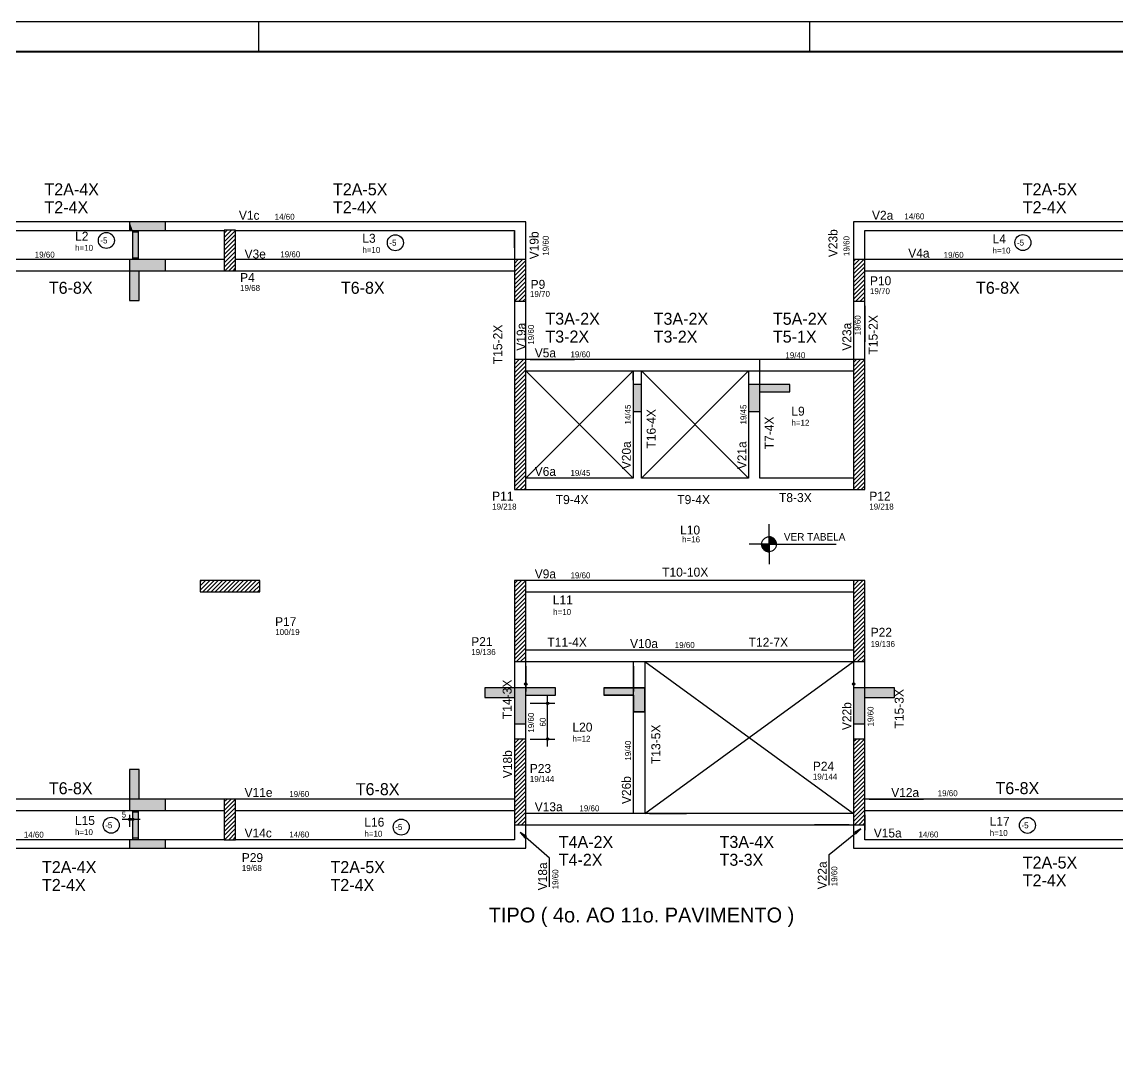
# Model space of a CAD drawing. Extents: x 15230 to 29563, y 3128 to 7338.
# Drawn here: x 17077 to 18916, y 5606 to 7338 of the extents above; entities that cross this region are included whole.
import ezdxf

# ---------------------------------------------------------------- set-up
doc = ezdxf.new("R2010")
doc.units = 0
for name, color, linetype in [('1', 1, 'Continuous'), ('10', 10, 'Continuous'), ('2', 2, 'Continuous'), ('3', 3, 'Continuous'), ('4', 4, 'Continuous'), ('6', 6, 'Continuous'), ('7', 7, 'Continuous')]:
    doc.layers.add(name, color=color, linetype=linetype)
doc.layers.add('NOME DA VIGA', color=6, linetype='Continuous', lineweight=25)

# ---------------------------------------------------------------- blocks, each defined once
blk = doc.blocks.new('*U6')
at = {"color": 7}
for p, q in [((-7300, 8310), (-7300, 8210)), ((-5450, 8310), (-5450, 8210))]:
    blk.add_line(p, q, dxfattribs=at)
blk.add_lwpolyline([(-11790, 8310), (-11790, -100), (100, -100), (100, 8310)], close=True, dxfattribs=at)
at = {"color": 7, "const_width": 6}
blk.add_lwpolyline([(-11540, 8210), (-11540, 0), (0, 0), (0, 8210)], close=True, dxfattribs=at)

msp = doc.modelspace()

# ---------------------------------------------------------------- linework, layer by layer
at = {"layer": '1', "linetype": 'Continuous'}
for p, q in [((17417.16, 6976.48), (17429.24, 6988.56)), ((17417.16, 6983.55), (17422.17, 6988.56)), ((17417.16, 6988.56), (17417.16, 6988.56)), ((17417.16, 6988.56), (17417.16, 6988.56)), ((17417.16, 6969.4), (17436.16, 6988.4)), ((17436.16, 6988.56), (17436.16, 6988.56)), ((17436.16, 6988.56), (17436.16, 6988.56)), ((17904.15, 6988.55), (17904.15, 6988.55)), ((17904.15, 6988.55), (17904.15, 6988.55)), ((17904.15, 6959.06), (17904.15, 6985.79)), ((17923.15, 7002.55), (17923.15, 7002.55)), ((17923.15, 7002.55), (17923.15, 7002.55)), ((17923.15, 7002.55), (17923.15, 7002.55)), ((17923.15, 7002.55), (17923.15, 7002.55)), ((18473.16, 7002.55), (18473.16, 7002.55)), ((18473.16, 7002.55), (18473.16, 7002.55)), ((18473.16, 7002.55), (18473.16, 7002.55)), ((18473.16, 7002.55), (18473.16, 7002.55)), ((18492.16, 6988.55), (18492.16, 6988.55)), ((18492.16, 6988.55), (18492.16, 6988.55)), ((17417.16, 6962.33), (17436.16, 6981.33)), ((17417.16, 6955.26), (17436.16, 6974.26)), ((17417.16, 6948.19), (17436.16, 6967.19)), ((17417.16, 6941.12), (17436.16, 6960.12)), ((17417.16, 6934.05), (17436.16, 6953.05)), ((17426.66, 6954.56), (17426.66, 6954.56)), ((17258.29, 6939.56), (17258.29, 6939.56)), ((17263.29, 6939.56), (17263.29, 6939.56)), ((17417.16, 6926.98), (17436.16, 6945.98)), ((17417.81, 6920.56), (17436.16, 6938.91)), ((17424.88, 6920.56), (17436.16, 6931.84)), ((17904.15, 6926.07), (17917.64, 6939.56)), ((17904.15, 6933.14), (17910.57, 6939.56)), ((17904.15, 6919), (17923.15, 6938)), ((17904.15, 6911.93), (17923.15, 6930.93)), ((17923.15, 6939.56), (17923.15, 6939.56)), ((17923.15, 6939.56), (17923.15, 6939.56)), ((18473.16, 6922.32), (18490.4, 6939.56)), ((18473.16, 6929.39), (18483.33, 6939.56)), ((18473.16, 6936.46), (18476.25, 6939.56)), ((18473.16, 6939.56), (18473.16, 6939.56)), ((18473.16, 6939.56), (18473.16, 6939.56)), ((18473.16, 6915.25), (18492.16, 6934.25)), ((18492.16, 6939.56), (18492.16, 6939.56)), ((17431.95, 6920.56), (17436.16, 6924.77)), ((17534.85, 6920.56), (17534.85, 6920.56)), ((17904.15, 6904.86), (17923.15, 6923.86)), ((17904.15, 6920.56), (17904.15, 6920.56)), ((17904.15, 6920.56), (17904.15, 6920.56)), ((17904.15, 6897.79), (17923.15, 6916.79)), ((18473.16, 6908.17), (18492.16, 6927.17)), ((18473.16, 6901.1), (18492.16, 6920.1)), ((18473.16, 6894.03), (18492.16, 6913.03)), ((18492.16, 6920.56), (18492.16, 6920.56)), ((18499.66, 6920.56), (18590.34, 6920.56)), ((18870.37, 6920.56), (18870.37, 6920.56)), ((17904.15, 6890.72), (17923.15, 6909.72)), ((17904.15, 6883.65), (17923.15, 6902.65)), ((17904.15, 6876.58), (17923.15, 6895.58)), ((17913.65, 6904.56), (17913.65, 6904.56)), ((18473.16, 6886.96), (18492.16, 6905.96)), ((18473.16, 6879.89), (18492.16, 6898.89)), ((18482.66, 6904.56), (18482.66, 6904.56)), ((17904.21, 6869.56), (17923.15, 6888.5)), ((17911.28, 6869.56), (17923.15, 6881.43)), ((17918.35, 6869.56), (17923.15, 6874.36)), ((18473.16, 6872.82), (18492.16, 6891.82)), ((18476.96, 6869.56), (18492.16, 6884.75)), ((18484.04, 6869.56), (18492.16, 6877.68)), ((17904.15, 6869.56), (17904.15, 6869.56)), ((17904.15, 6869.56), (17904.15, 6869.56)), ((17904.15, 6869.56), (17904.15, 6869.56)), ((17923.15, 6869.56), (17923.15, 6869.56)), ((17923.15, 6869.56), (17923.15, 6869.56)), ((18473.16, 6869.56), (18473.16, 6869.56)), ((18473.16, 6869.56), (18473.16, 6869.56)), ((18491.11, 6869.56), (18492.16, 6870.61)), ((18492.16, 6869.56), (18492.16, 6869.56)), ((18492.16, 6869.56), (18492.16, 6869.56)), ((18492.16, 6869.56), (18492.16, 6869.56)), ((18492.16, 6862.06), (18492.16, 6801.41)), ((17904.15, 6756.37), (17919.35, 6771.56)), ((17904.15, 6763.44), (17912.27, 6771.56)), ((17904.15, 6770.51), (17905.2, 6771.56)), ((17904.15, 6771.56), (17904.15, 6771.56)), ((17904.15, 6771.56), (17904.15, 6771.56)), ((17904.15, 6771.56), (17904.15, 6771.56)), ((17904.15, 6749.3), (17923.15, 6768.3)), ((17923.15, 6771.56), (17923.15, 6771.56)), ((17930.65, 6771.56), (18004.93, 6771.56)), ((18473.15, 6752.61), (18492.1, 6771.56)), ((18473.15, 6759.68), (18485.03, 6771.56)), ((18473.15, 6766.75), (18477.96, 6771.56)), ((18473.15, 6771.56), (18473.15, 6771.56)), ((18473.15, 6745.54), (18492.15, 6764.54)), ((18492.16, 6771.56), (18492.16, 6771.56)), ((18492.16, 6771.56), (18492.16, 6771.56)), ((17904.15, 6742.22), (17923.15, 6761.22)), ((17904.15, 6735.15), (17923.15, 6754.15)), ((17904.15, 6728.08), (17923.15, 6747.08)), ((17923.15, 6752.56), (17923.15, 6752.56)), ((18103.16, 6752.56), (18103.16, 6752.56)), ((18103.16, 6737), (18103.16, 6749.47)), ((18117.16, 6752.56), (18117.16, 6752.56)), ((18117.16, 6737), (18117.16, 6749.47)), ((18117.16, 6737), (18117.16, 6749.47)), ((18124.66, 6752.56), (18161.73, 6752.56)), ((18473.15, 6738.47), (18492.15, 6757.47)), ((18473.15, 6731.4), (18492.15, 6750.4)), ((17904.15, 6721.01), (17923.15, 6740.01)), ((17904.15, 6713.94), (17923.15, 6732.94)), ((18103.16, 6745.06), (18103.16, 6724.47)), ((18473.15, 6724.33), (18492.15, 6743.33)), ((18473.15, 6717.26), (18492.15, 6736.26)), ((18473.15, 6710.18), (18492.15, 6729.18)), ((17904.15, 6706.87), (17923.15, 6725.87)), ((17904.15, 6699.8), (17923.15, 6718.8)), ((17904.15, 6692.73), (17923.15, 6711.73)), ((18473.15, 6703.11), (18492.15, 6722.11)), ((18473.15, 6696.04), (18492.15, 6715.04)), ((17904.15, 6685.66), (17923.15, 6704.66)), ((17904.15, 6678.59), (17923.15, 6697.59)), ((17904.15, 6671.51), (17923.15, 6690.51)), ((18473.15, 6688.97), (18492.15, 6707.97)), ((18473.15, 6681.9), (18492.15, 6700.9)), ((18473.15, 6674.83), (18492.15, 6693.83)), ((17904.15, 6664.44), (17923.15, 6683.44)), ((17904.15, 6657.37), (17923.15, 6676.37)), ((18473.15, 6667.76), (18492.15, 6686.76)), ((18473.15, 6660.69), (18492.15, 6679.69)), ((18473.15, 6653.62), (18492.15, 6672.62)), ((17904.15, 6650.3), (17923.15, 6669.3)), ((17904.15, 6643.23), (17923.15, 6662.23)), ((17904.15, 6636.16), (17923.15, 6655.16)), ((17913.65, 6662.56), (17913.65, 6662.56)), ((18473.15, 6646.54), (18492.15, 6665.54)), ((18473.15, 6639.47), (18492.15, 6658.47)), ((18482.65, 6662.56), (18482.65, 6662.56)), ((17904.15, 6629.09), (17923.15, 6648.09)), ((17904.15, 6622.02), (17923.15, 6641.02)), ((18473.15, 6632.4), (18492.15, 6651.4)), ((18473.15, 6625.33), (18492.15, 6644.33)), ((18473.15, 6618.26), (18492.15, 6637.26)), ((17904.15, 6614.95), (17923.15, 6633.95)), ((17904.15, 6607.87), (17923.15, 6626.87)), ((17904.15, 6600.8), (17923.15, 6619.8)), ((18473.15, 6611.19), (18492.15, 6630.19)), ((18473.15, 6604.12), (18492.15, 6623.12)), ((17904.15, 6593.73), (17923.15, 6612.73)), ((17904.15, 6586.66), (17923.15, 6605.66)), ((18473.15, 6597.05), (18492.15, 6616.05)), ((18473.15, 6589.98), (18492.15, 6608.98)), ((18473.15, 6582.9), (18492.15, 6601.9)), ((17904.15, 6579.59), (17923.15, 6598.59)), ((17904.15, 6572.52), (17923.15, 6591.52)), ((17904.15, 6565.45), (17923.15, 6584.45)), ((18473.15, 6575.83), (18492.15, 6594.83)), ((18473.15, 6568.76), (18492.15, 6587.76)), ((18473.15, 6561.69), (18492.15, 6580.69)), ((17904.15, 6558.38), (17923.15, 6577.38)), ((17906.41, 6553.56), (17923.15, 6570.31)), ((17913.48, 6553.56), (17923.15, 6563.23)), ((18117.16, 6572.56), (18117.16, 6572.56)), ((18473.15, 6554.62), (18492.15, 6573.62)), ((18479.16, 6553.56), (18492.15, 6566.55)), ((17904.15, 6553.56), (17904.15, 6553.56)), ((17904.15, 6553.56), (17904.15, 6553.56)), ((17904.15, 6553.56), (17904.15, 6553.56)), ((17920.55, 6553.56), (17923.15, 6556.16)), ((18486.23, 6553.56), (18492.15, 6559.48)), ((18492.15, 6553.56), (18492.15, 6553.56)), ((18492.15, 6553.56), (18492.15, 6553.56)), ((18492.15, 6553.56), (18492.15, 6553.56)), ((18492.15, 6553.56), (18492.15, 6553.56)), ((18331.35, 6461.48), (18331.35, 6495.04)), ((18331.35, 6473.98), (18331.35, 6448.98)), ((18331.35, 6473.37), (18335.19, 6473.37)), ((18331.35, 6472.58), (18337.09, 6472.58)), ((18331.35, 6471.79), (18338.42, 6471.79)), ((18331.35, 6470.99), (18339.46, 6470.99)), ((18331.35, 6470.2), (18340.3, 6470.2)), ((18331.35, 6461.48), (18297.8, 6461.48)), ((18318.85, 6461.48), (18343.85, 6461.48)), ((18331.35, 6460.69), (18318.85, 6460.69)), ((18331.35, 6459.9), (18318.95, 6459.9)), ((18331.35, 6459.1), (18319.08, 6459.1)), ((18331.35, 6458.31), (18319.26, 6458.31)), ((18331.35, 6457.52), (18319.5, 6457.52)), ((18331.35, 6456.72), (18319.79, 6456.72)), ((18331.35, 6455.93), (18320.15, 6455.93)), ((18331.35, 6455.14), (18320.58, 6455.14)), ((18331.35, 6454.35), (18321.09, 6454.35)), ((18331.35, 6453.55), (18321.69, 6453.55)), ((18331.35, 6452.76), (18322.4, 6452.76)), ((18331.35, 6451.97), (18323.25, 6451.97)), ((18331.35, 6469.41), (18341.01, 6469.41)), ((18331.35, 6468.62), (18341.62, 6468.62)), ((18331.35, 6467.82), (18342.13, 6467.82)), ((18331.35, 6467.03), (18342.55, 6467.03)), ((18331.35, 6466.24), (18342.91, 6466.24)), ((18331.35, 6465.44), (18343.21, 6465.44)), ((18331.35, 6464.65), (18343.45, 6464.65)), ((18331.35, 6463.86), (18343.63, 6463.86)), ((18331.35, 6463.07), (18343.75, 6463.07)), ((18331.35, 6462.27), (18343.83, 6462.27)), ((18331.35, 6461.48), (18443.85, 6461.48)), ((18331.35, 6461.48), (18331.35, 6427.92)), ((18331.35, 6451.17), (18324.28, 6451.17)), ((18331.35, 6450.38), (18325.61, 6450.38)), ((18331.35, 6449.59), (18327.5, 6449.59)), ((17376.66, 6384.43), (17392.78, 6400.56)), ((17376.66, 6391.51), (17385.71, 6400.56)), ((17376.66, 6398.58), (17378.64, 6400.56)), ((17376.66, 6400.56), (17376.66, 6400.56)), ((17376.66, 6400.56), (17376.66, 6400.56)), ((17380.85, 6381.56), (17399.85, 6400.56)), ((17387.92, 6381.56), (17406.92, 6400.56)), ((17395, 6381.56), (17414, 6400.56)), ((17402.07, 6381.56), (17421.07, 6400.56)), ((17409.14, 6381.56), (17428.14, 6400.56)), ((17416.21, 6381.56), (17435.21, 6400.56)), ((17423.28, 6381.56), (17442.28, 6400.56)), ((17430.35, 6381.56), (17449.35, 6400.56)), ((17437.42, 6381.56), (17456.42, 6400.56)), ((17444.49, 6381.56), (17463.49, 6400.56)), ((17451.56, 6381.56), (17470.56, 6400.56)), ((17458.63, 6381.56), (17476.66, 6399.58)), ((17904.16, 6381.6), (17923.16, 6400.56)), ((17904.16, 6388.67), (17916.04, 6400.56)), ((17904.16, 6395.74), (17908.97, 6400.56)), ((17904.16, 6400.56), (17904.16, 6400.56)), ((17904.16, 6400.56), (17904.16, 6400.56)), ((17904.16, 6400.56), (17904.16, 6400.56)), ((17904.16, 6400.56), (17904.16, 6400.56)), ((17923.16, 6400.56), (17923.16, 6400.56)), ((17923.16, 6400.56), (17923.16, 6400.56)), ((17923.16, 6400.56), (17923.16, 6400.56)), ((18473.15, 6384.91), (18488.8, 6400.56)), ((18473.15, 6391.98), (18481.73, 6400.56)), ((18473.15, 6399.06), (18474.66, 6400.56)), ((18473.15, 6400.56), (18473.15, 6400.56)), ((18473.15, 6400.56), (18473.15, 6400.56)), ((18473.15, 6377.84), (18492.15, 6396.84)), ((17426.66, 6391.06), (17426.66, 6391.06)), ((17465.71, 6381.56), (17476.66, 6392.51)), ((17472.78, 6381.56), (17476.66, 6385.44)), ((17904.16, 6374.53), (17923.16, 6393.53)), ((17904.16, 6367.46), (17923.16, 6386.46)), ((17904.16, 6360.39), (17923.16, 6379.39)), ((18473.15, 6370.77), (18492.15, 6389.77)), ((18473.15, 6363.7), (18492.15, 6382.7)), ((17904.16, 6353.32), (17923.16, 6372.32)), ((17904.16, 6346.25), (17923.16, 6365.25)), ((17904.16, 6363.9), (17904.16, 6363.9)), ((18473.15, 6356.63), (18492.15, 6375.63)), ((18473.15, 6349.56), (18492.15, 6368.56)), ((18473.15, 6342.49), (18492.15, 6361.49)), ((17904.16, 6339.18), (17923.16, 6358.18)), ((17904.16, 6332.1), (17923.16, 6351.1)), ((17904.16, 6325.03), (17923.16, 6344.03)), ((18473.15, 6335.42), (18492.15, 6354.42)), ((18473.15, 6328.35), (18492.15, 6347.35)), ((17904.16, 6317.96), (17923.16, 6336.96)), ((17904.16, 6310.89), (17923.16, 6329.89)), ((18473.15, 6321.27), (18492.15, 6340.27)), ((18473.15, 6314.2), (18492.15, 6333.2)), ((18473.15, 6307.13), (18492.15, 6326.13)), ((18482.65, 6332.56), (18482.65, 6332.56)), ((17904.16, 6303.82), (17923.16, 6322.82)), ((17904.16, 6296.75), (17923.16, 6315.75)), ((17904.16, 6289.68), (17923.16, 6308.68)), ((18473.15, 6300.06), (18492.15, 6319.06)), ((18473.15, 6292.99), (18492.15, 6311.99)), ((18473.15, 6285.92), (18492.15, 6304.92)), ((17904.16, 6282.61), (17923.16, 6301.61)), ((17904.16, 6275.54), (17923.16, 6294.54)), ((17904.16, 6268.46), (17923.16, 6287.46)), ((18473.15, 6278.85), (18492.15, 6297.85)), ((18473.15, 6271.78), (18492.15, 6290.78)), ((17907.32, 6264.56), (17923.16, 6280.39)), ((17914.39, 6264.56), (17923.16, 6273.32)), ((18473.15, 6264.71), (18492.15, 6283.71)), ((18480.08, 6264.56), (18492.15, 6276.63)), ((18487.15, 6264.56), (18492.15, 6269.56)), ((17904.16, 6264.56), (17904.16, 6264.56)), ((17904.16, 6264.56), (17904.16, 6264.56)), ((17921.46, 6264.56), (17923.16, 6266.25)), ((17923.16, 6264.56), (17923.16, 6264.56)), ((17923.16, 6257.06), (17923.16, 6214.46)), ((18104.16, 6009.56), (18104.16, 6264.56)), ((18104.16, 6264.56), (18104.16, 6264.56)), ((18104.16, 6264.56), (18104.16, 6264.56)), ((18104.16, 6257.06), (18104.16, 6214.46)), ((18104.16, 6257.06), (18104.16, 6214.46)), ((18123.16, 6264.56), (18123.16, 6009.56)), ((18123.16, 6264.56), (18123.16, 6264.56)), ((18130.66, 6264.56), (18192.73, 6264.56)), ((18492.16, 6264.56), (18492.16, 6264.56)), ((18492.16, 6264.56), (18492.16, 6264.56)), ((18473.16, 6248.88), (18473.16, 6248.88)), ((18473.16, 6241.38), (18473.16, 6214.46)), ((17923.16, 6194.56), (17923.16, 6194.56)), ((17930.66, 6194.56), (17972.13, 6194.56)), ((17959.63, 6122.06), (17959.63, 6207.06)), ((18473.16, 6194.56), (18473.16, 6194.56)), ((17904.16, 6119.98), (17918.74, 6134.56)), ((17904.16, 6127.05), (17911.67, 6134.56)), ((17904.16, 6134.12), (17904.6, 6134.56)), ((17904.16, 6134.56), (17904.16, 6134.56)), ((17904.16, 6134.56), (17904.16, 6134.56)), ((17904.16, 6112.91), (17923.16, 6131.91)), ((17904.16, 6105.83), (17923.16, 6124.83)), ((17923.16, 6134.56), (17923.16, 6134.56)), ((17930.66, 6134.56), (17972.13, 6134.56)), ((18473.16, 6116.22), (18491.5, 6134.56)), ((18473.16, 6123.29), (18484.43, 6134.56)), ((18473.16, 6130.36), (18477.36, 6134.56)), ((18473.16, 6134.56), (18473.16, 6134.56)), ((18473.16, 6109.14), (18492.16, 6128.14)), ((18473.16, 6102.07), (18492.16, 6121.07)), ((18492.16, 6134.56), (18492.16, 6134.56)), ((18492.16, 6134.56), (18492.16, 6134.56)), ((17904.16, 6098.76), (17923.16, 6117.76)), ((17904.16, 6091.69), (17923.16, 6110.69)), ((17904.16, 6084.62), (17923.16, 6103.62)), ((18473.16, 6095), (18492.16, 6114)), ((18473.16, 6087.93), (18492.16, 6106.93)), ((17904.16, 6077.55), (17923.16, 6096.55)), ((17904.16, 6070.48), (17923.16, 6089.48)), ((18473.16, 6080.86), (18492.16, 6099.86)), ((18473.16, 6073.79), (18492.16, 6092.79)), ((18473.16, 6066.72), (18492.16, 6085.72)), ((17904.16, 6063.41), (17923.16, 6082.41)), ((17904.16, 6056.34), (17923.16, 6075.34)), ((17904.16, 6049.27), (17923.16, 6068.27)), ((18473.16, 6059.65), (18492.16, 6078.65)), ((18473.16, 6052.58), (18492.16, 6071.58)), ((17904.16, 6042.19), (17923.16, 6061.19)), ((17904.16, 6035.12), (17923.16, 6054.12)), ((17913.66, 6062.56), (17913.66, 6062.56)), ((18473.16, 6045.5), (18492.16, 6064.5)), ((18473.16, 6038.43), (18492.16, 6057.43)), ((18473.16, 6031.36), (18492.16, 6050.36)), ((18482.66, 6062.56), (18482.66, 6062.56)), ((17417.16, 6014.81), (17435.91, 6033.56)), ((17417.16, 6021.88), (17428.84, 6033.56)), ((17417.16, 6028.95), (17421.76, 6033.56)), ((17417.16, 6033.56), (17417.16, 6033.56)), ((17417.16, 6033.56), (17417.16, 6033.56)), ((17436.16, 6033.56), (17436.16, 6033.56)), ((17436.16, 6033.56), (17436.16, 6033.56)), ((17436.16, 6033.56), (17436.16, 6033.56)), ((17896.66, 6033.56), (17804.26, 6033.56)), ((17904.16, 6028.05), (17923.16, 6047.05)), ((17904.16, 6020.98), (17923.16, 6039.98)), ((17904.16, 6033.56), (17904.16, 6033.56)), ((17904.16, 6033.56), (17904.16, 6033.56)), ((17904.16, 6033.56), (17904.16, 6033.56)), ((17904.16, 6013.91), (17923.16, 6032.91)), ((18473.16, 6024.29), (18492.16, 6043.29)), ((18473.16, 6017.22), (18492.16, 6036.22)), ((18473.16, 6010.15), (18492.16, 6029.15)), ((18492.16, 6033.56), (18492.16, 6033.56)), ((18492.16, 6033.56), (18492.16, 6033.56)), ((18499.66, 6033.56), (18590.34, 6033.56)), ((18911.75, 6033.56), (18836.97, 6033.56)), ((17258.29, 6014.56), (17258.29, 6014.56)), ((17263.29, 6014.56), (17263.29, 6014.56)), ((17417.16, 6007.74), (17436.16, 6026.74)), ((17417.16, 6000.67), (17436.16, 6019.67)), ((17417.16, 5993.6), (17436.16, 6012.6)), ((17793.5, 6014.56), (17793.5, 6014.56)), ((17904.16, 6006.84), (17923.16, 6025.84)), ((17904.16, 5999.77), (17923.16, 6018.77)), ((17904.16, 5992.7), (17923.16, 6011.7)), ((18473.16, 6003.08), (18492.16, 6022.08)), ((18473.16, 5996.01), (18492.16, 6015.01)), ((18492.16, 6014.56), (18492.16, 6014.56)), ((17245.79, 5999.77), (17275.79, 5999.77)), ((17258.29, 6007.06), (17258.29, 5987.27)), ((17263.29, 6007.06), (17263.29, 5987.27)), ((17417.16, 5986.53), (17436.16, 6005.53)), ((17417.16, 5979.46), (17436.16, 5998.46)), ((17426.66, 5999.56), (17426.66, 5999.56)), ((17904.15, 5995.17), (17904.15, 5965.56)), ((17909.09, 5990.56), (17923.16, 6004.63)), ((17916.16, 5990.56), (17923.16, 5997.56)), ((18123.16, 6009.56), (18123.16, 6009.56)), ((18130.66, 6009.56), (18192.73, 6009.56)), ((18474.78, 5990.56), (18492.16, 6007.94)), ((18481.85, 5990.56), (18492.16, 6000.87)), ((18488.92, 5990.56), (18492.16, 5993.79)), ((18492.16, 6007.06), (18492.16, 5981.81)), ((17417.16, 5972.38), (17436.16, 5991.38)), ((17417.4, 5965.56), (17436.16, 5984.31)), ((17424.47, 5965.56), (17436.16, 5977.24)), ((17923.16, 5990.56), (17923.16, 5990.56)), ((17930.66, 5990.56), (17981.32, 5990.56)), ((18465.66, 5990.56), (18407.46, 5990.56)), ((18473.16, 5990.56), (18473.16, 5990.56)), ((17417.16, 5965.56), (17417.16, 5965.56)), ((17417.16, 5965.56), (17417.16, 5965.56)), ((17431.55, 5965.56), (17436.16, 5970.17)), ((17436.16, 5965.56), (17436.16, 5965.56)), ((17436.16, 5965.56), (17436.16, 5965.56)), ((17788.99, 5965.56), (17788.99, 5965.56)), ((17904.16, 5965.56), (17904.16, 5965.56)), ((17904.16, 5965.56), (17904.16, 5965.56)), ((18492.16, 5965.56), (18492.16, 5965.56)), ((18492.16, 5965.56), (18492.16, 5965.56)), ((17923.16, 5951.56), (17923.16, 5951.56)), ((17923.16, 5951.56), (17923.16, 5951.56)), ((17923.16, 5951.56), (17923.16, 5951.56)), ((17923.16, 5951.56), (17923.16, 5951.56)), ((18473.16, 5951.56), (18473.16, 5951.56)), ((18473.16, 5951.56), (18473.16, 5951.56)), ((18473.16, 5951.56), (18473.16, 5951.56)), ((18473.16, 5951.56), (18473.16, 5951.56))]:
    msp.add_line(p, q, dxfattribs=at)
for points in [[(17426.66, 7002.55), (16939.65, 7002.55)], [(16949.15, 6988.55), (17417.16, 6988.55)], [(17923.15, 7002.55), (17426.66, 7002.55)], [(17436.16, 6988.55), (17904.15, 6988.55)], [(17904.15, 6988.55), (17904.15, 6939.56)], [(17923.15, 6939.56), (17923.15, 7002.55)], [(18473.16, 7002.55), (18473.16, 6939.56)], [(18969.65, 7002.55), (18473.16, 7002.55)], [(18492.16, 6939.56), (18492.16, 6988.55)], [(18492.16, 6988.55), (18960.15, 6988.55)], [(17417.16, 6939.56), (16949.15, 6939.56)], [(17904.15, 6939.56), (17436.16, 6939.56)], [(18960.15, 6939.56), (18492.16, 6939.56)], [(16949.15, 6920.56), (17417.16, 6920.56)], [(17436.16, 6920.56), (17904.15, 6920.56)], [(18492.16, 6920.56), (18960.15, 6920.56)], [(17904.15, 6869.56), (17904.15, 6771.56)], [(17923.15, 6771.56), (17923.15, 6869.56)], [(18473.16, 6869.56), (18473.16, 6771.56)], [(18492.16, 6771.56), (18492.16, 6869.56)], [(18110.16, 6771.56), (17923.15, 6771.56)], [(18309.16, 6771.56), (18110.16, 6771.56)], [(18473.16, 6771.56), (18309.16, 6771.56)], [(18316.16, 6572.56), (18316.16, 6771.56)], [(17923.15, 6752.56), (18117.16, 6752.56)], [(18103.16, 6752.56), (18103.16, 6572.56)], [(18117.16, 6752.56), (18316.16, 6752.56)], [(18117.16, 6572.56), (18117.16, 6752.56)], [(18297.16, 6752.56), (18297.16, 6572.56)], [(18316.16, 6752.56), (18473.15, 6752.56)], [(18103.16, 6572.56), (17923.15, 6572.56)], [(18297.16, 6572.56), (18117.16, 6572.56)], [(18473.15, 6572.56), (18316.16, 6572.56)], [(17923.15, 6553.56), (18110.16, 6553.56)], [(18110.16, 6553.56), (18306.66, 6553.56)], [(18306.66, 6553.56), (18473.15, 6553.56)], [(18331.35, 6473.98), (18331.35, 6461.48), (18343.85, 6461.48), (18343.85, 6461.94), (18343.79, 6462.72), (18343.69, 6463.51), (18343.52, 6464.34), (18343.33, 6465.07), (18343.05, 6465.89), (18342.71, 6466.7), (18342.33, 6467.45), (18341.86, 6468.25), (18341.28, 6469.07), (18340.58, 6469.91), (18339.99, 6470.52), (18339.2, 6471.21), (18338.66, 6471.62), (18338.07, 6472.02), (18337.37, 6472.44), (18336.66, 6472.8), (18335.58, 6473.24), (18334.59, 6473.55), (18333.8, 6473.74), (18332.83, 6473.89), (18332.05, 6473.96), (18331.35, 6473.98)], [(18331.35, 6448.98), (18331.35, 6461.48), (18318.85, 6461.48), (18318.86, 6461.03), (18318.92, 6460.24), (18319.02, 6459.45), (18319.18, 6458.63), (18319.38, 6457.89), (18319.66, 6457.07), (18319.99, 6456.26), (18320.37, 6455.51), (18320.85, 6454.71), (18321.43, 6453.89), (18322.13, 6453.05), (18322.72, 6452.44), (18323.51, 6451.75), (18324.05, 6451.34), (18324.64, 6450.94), (18325.34, 6450.52), (18326.05, 6450.16), (18327.13, 6449.72), (18328.12, 6449.41), (18328.91, 6449.22), (18329.87, 6449.07), (18330.65, 6449), (18331.35, 6448.98)], [(18473.15, 6400.56), (17923.16, 6400.56)], [(17923.16, 6381.56), (18473.15, 6381.56)], [(18473.15, 6283.56), (17923.16, 6283.56)], [(17904.16, 6264.56), (17904.16, 6134.56)], [(17923.15, 6264.56), (18473.16, 6264.56)], [(17923.16, 6134.56), (17923.16, 6264.56)], [(18473.16, 6264.56), (18473.16, 6134.56)], [(18492.16, 6134.56), (18492.16, 6264.56)], [(17417.16, 6033.56), (16949.16, 6033.56)], [(17904.16, 6033.56), (17436.16, 6033.56)], [(18960.15, 6033.56), (18492.16, 6033.56)], [(16949.16, 6014.56), (17417.16, 6014.56)], [(17436.16, 6014.56), (17904.16, 6014.56)], [(18492.16, 6014.56), (18960.15, 6014.56)], [(18473.16, 6009.56), (17923.16, 6009.56)], [(17904.16, 5990.56), (17904.16, 5965.56)], [(17963.18, 5886.31), (17963.18, 5934.72), (17913.87, 5977.75), (17924.28, 5970.83), (17913.87, 5977.75), (17922.14, 5968.38)], [(17923.16, 5990.56), (18473.16, 5990.56)], [(17923.16, 5951.56), (17923.16, 5990.56)], [(18432.24, 5889.13), (18432.24, 5940.63), (18485.22, 5983.97), (18476.66, 5974.86), (18485.22, 5983.97), (18474.6, 5977.39)], [(18473.16, 5990.56), (18473.16, 5951.56)], [(18492.16, 5965.56), (18492.16, 5990.56)], [(17417.16, 5965.56), (16949.16, 5965.56)], [(17904.16, 5965.56), (17436.16, 5965.56)], [(18960.15, 5965.56), (18492.16, 5965.56)], [(16939.66, 5951.56), (17426.66, 5951.56)], [(17426.66, 5951.56), (17923.16, 5951.56)], [(18473.16, 5951.56), (18969.65, 5951.56)]]:
    msp.add_lwpolyline(points, dxfattribs=at)
for centre, radius in [((18331.35, 6461.48), 12.5), ((17923.16, 6226.96), 2), ((17923.16, 6226.96), 1), ((18473.16, 6226.96), 2), ((18473.16, 6226.96), 1), ((17959.63, 6194.56), 2), ((17959.63, 6194.56), 1), ((17959.63, 6134.56), 2), ((17959.63, 6134.56), 1), ((17258.29, 5999.77), 2), ((17258.29, 5999.77), 1), ((17263.29, 5999.77), 2), ((17263.29, 5999.77), 1)]:
    msp.add_circle(centre, radius, dxfattribs=at)
at = {"layer": '10', "linetype": 'Continuous'}
for p, q in [((18366.16, 6729.5), (18297.16, 6729.5)), ((18297.16, 6729.5), (18297.16, 6684.5)), ((18316.16, 6717.5), (18366.16, 6717.5)), ((18297.16, 6684.5), (18316.16, 6684.5))]:
    msp.add_line(p, q, dxfattribs=at)
for points in [[(17258.29, 6988.55), (17263.29, 6988.55), (17263.29, 6942.55), (17273.29, 6942.55), (17273.29, 6988.55), (17318.29, 6988.55), (17318.29, 7002.55), (17258.29, 7002.55), (17258.29, 6988.55)], [(17318.29, 6920.56), (17318.29, 6939.56), (17273.29, 6939.56), (17273.29, 6985.56), (17263.29, 6985.56), (17263.29, 6939.56), (17258.29, 6939.56), (17258.29, 6870.56), (17274.29, 6870.56), (17274.29, 6920.56), (17318.29, 6920.56)], [(18103.16, 6729.5), (18103.16, 6684.5), (18117.16, 6684.5), (18117.16, 6729.5), (18103.16, 6729.5)], [(18366.16, 6729.5), (18297.16, 6729.5), (18297.16, 6684.5), (18316.16, 6684.5), (18316.16, 6717.5), (18366.16, 6717.5), (18366.16, 6729.5)], [(17854.16, 6204.3), (17904.16, 6204.3), (17904.16, 6160.3), (17923.16, 6160.3), (17923.16, 6208.3), (17973.16, 6208.3), (17973.16, 6220.3), (17854.16, 6220.3), (17854.16, 6204.3)], [(18054.16, 6208.3), (18104.16, 6208.3), (18104.16, 6180.3), (18123.16, 6180.3), (18123.16, 6220.3), (18054.16, 6220.3), (18054.16, 6208.3)], [(18473.16, 6220.3), (18473.16, 6160.3), (18492.16, 6160.3), (18492.16, 6204.3), (18542.16, 6204.3), (18542.16, 6220.3), (18473.16, 6220.3)], [(17258.29, 6014.56), (17263.29, 6014.56), (17263.29, 5968.56), (17273.29, 5968.56), (17273.29, 6014.56), (17318.29, 6014.56), (17318.29, 6033.56), (17274.29, 6033.56), (17274.29, 6083.56), (17258.29, 6083.56), (17258.29, 6014.56)], [(17258.29, 5951.56), (17318.29, 5951.56), (17318.29, 5965.56), (17273.29, 5965.56), (17273.29, 6011.56), (17263.29, 6011.56), (17263.29, 5965.56), (17258.29, 5965.56), (17258.29, 5951.56)]]:
    msp.add_lwpolyline(points, dxfattribs=at)
at = {"layer": '2', "linetype": 'Continuous'}
for p, q in [((17923.15, 6572.56), (18103.16, 6752.56)), ((17923.15, 6752.56), (18103.16, 6572.56)), ((18117.16, 6572.56), (18297.16, 6752.56)), ((18117.16, 6752.56), (18297.16, 6572.56)), ((18123.16, 6009.56), (18473.16, 6264.56)), ((18123.16, 6264.56), (18473.16, 6009.56))]:
    msp.add_line(p, q, dxfattribs=at)
at = {"layer": '3', "linetype": 'Continuous'}
for centre in [(17219.19, 6971.53), (17704.23, 6967.75), (18757.36, 6968.01), (17227.27, 5989.93), (17714.04, 5986.8), (18765.08, 5989.66)]:
    msp.add_circle(centre, 13.42, dxfattribs=at)
at = {"layer": '6', "linetype": 'Continuous'}
for p, q in [((17318.29, 7002.55), (17258.29, 7002.55)), ((17258.29, 7002.55), (17258.29, 6988.55)), ((17258.29, 6988.55), (17263.29, 6988.55)), ((17263.29, 6988.55), (17263.29, 6942.55)), ((17263.29, 6985.56), (17263.29, 6939.56)), ((17273.29, 6942.55), (17273.29, 6988.55)), ((17273.29, 6988.55), (17318.29, 6988.55)), ((17273.29, 6939.56), (17273.29, 6985.56)), ((17318.29, 6988.55), (17318.29, 7002.55)), ((17263.29, 6939.56), (17258.29, 6939.56)), ((17258.29, 6939.56), (17258.29, 6870.56)), ((17318.29, 6939.56), (17273.29, 6939.56)), ((17318.29, 6920.56), (17318.29, 6939.56)), ((17274.29, 6870.56), (17274.29, 6920.56)), ((17274.29, 6920.56), (17318.29, 6920.56)), ((18103.16, 6729.5), (18103.16, 6684.5)), ((18117.16, 6729.5), (18103.16, 6729.5)), ((18117.16, 6684.5), (18117.16, 6729.5)), ((18103.16, 6684.5), (18117.16, 6684.5)), ((17973.16, 6220.3), (17854.16, 6220.3)), ((18054.16, 6220.3), (18123.16, 6220.3)), ((18123.16, 6220.3), (18123.16, 6180.3)), ((18473.16, 6220.3), (18473.16, 6160.3)), ((18542.16, 6220.3), (18473.16, 6220.3)), ((17854.16, 6204.3), (17904.16, 6204.3)), ((17904.16, 6204.3), (17904.16, 6160.3)), ((17923.16, 6160.3), (17923.16, 6208.3)), ((17923.16, 6208.3), (17973.16, 6208.3)), ((18104.16, 6208.3), (18054.16, 6208.3)), ((18104.16, 6180.3), (18104.16, 6208.3)), ((18492.16, 6160.3), (18492.16, 6204.3)), ((18492.16, 6204.3), (18542.16, 6204.3)), ((18123.16, 6180.3), (18104.16, 6180.3)), ((17904.16, 6160.3), (17923.16, 6160.3)), ((18473.16, 6160.3), (18492.16, 6160.3)), ((17258.29, 6083.56), (17258.29, 6014.56)), ((17274.29, 6033.56), (17274.29, 6083.56)), ((17318.29, 6033.56), (17274.29, 6033.56)), ((17318.29, 6014.56), (17318.29, 6033.56)), ((17258.29, 6014.56), (17263.29, 6014.56)), ((17263.29, 6014.56), (17263.29, 5968.56)), ((17263.29, 6011.56), (17263.29, 5965.56)), ((17273.29, 5968.56), (17273.29, 6014.56)), ((17273.29, 6014.56), (17318.29, 6014.56)), ((17273.29, 5965.56), (17273.29, 6011.56)), ((17263.29, 5965.56), (17258.29, 5965.56)), ((17258.29, 5965.56), (17258.29, 5951.56)), ((17318.29, 5965.56), (17273.29, 5965.56)), ((17318.29, 5951.56), (17318.29, 5965.56)), ((17258.29, 5951.56), (17318.29, 5951.56))]:
    msp.add_line(p, q, dxfattribs=at)
for points in [[(17417.16, 6920.56), (17436.16, 6920.56), (17436.16, 6988.56), (17417.16, 6988.56), (17417.16, 6920.56)], [(17904.15, 6869.56), (17923.15, 6869.56), (17923.15, 6939.56), (17904.15, 6939.56), (17904.15, 6869.56)], [(18473.16, 6869.56), (18492.16, 6869.56), (18492.16, 6939.56), (18473.16, 6939.56), (18473.16, 6869.56)], [(17904.15, 6553.56), (17923.15, 6553.56), (17923.15, 6771.56), (17904.15, 6771.56), (17904.15, 6553.56)], [(18473.15, 6553.56), (18492.15, 6553.56), (18492.15, 6771.56), (18473.15, 6771.56), (18473.15, 6553.56)], [(17376.66, 6381.56), (17476.66, 6381.56), (17476.66, 6400.56), (17376.66, 6400.56), (17376.66, 6381.56)], [(17904.16, 6264.56), (17923.16, 6264.56), (17923.16, 6400.56), (17904.16, 6400.56), (17904.16, 6264.56)], [(18473.15, 6264.56), (18492.15, 6264.56), (18492.15, 6400.56), (18473.15, 6400.56), (18473.15, 6264.56)], [(17904.16, 5990.56), (17923.16, 5990.56), (17923.16, 6134.56), (17904.16, 6134.56), (17904.16, 5990.56)], [(18473.16, 5990.56), (18492.16, 5990.56), (18492.16, 6134.56), (18473.16, 6134.56), (18473.16, 5990.56)], [(17417.16, 5965.56), (17436.16, 5965.56), (17436.16, 6033.56), (17417.16, 6033.56), (17417.16, 5965.56)]]:
    msp.add_lwpolyline(points, dxfattribs=at)
for points in [[(17258.29, 7002.55), (17258.29, 6988.55), (17263.29, 6988.55)], [(17258.29, 7002.55), (17263.29, 6988.55), (17318.29, 7002.55)], [(17263.29, 6988.55), (17273.29, 6988.55), (17318.29, 7002.55)], [(17263.29, 6942.55), (17273.29, 6942.55), (17263.29, 6988.55)], [(17273.29, 6942.55), (17273.29, 6988.55), (17263.29, 6988.55)], [(17273.29, 6939.56), (17273.29, 6985.56), (17263.29, 6985.56)], [(17273.29, 6939.56), (17263.29, 6985.56), (17274.29, 6870.56)], [(17274.29, 6870.56), (17263.29, 6985.56), (17263.29, 6939.56)], [(17273.29, 6988.55), (17318.29, 6988.55), (17318.29, 7002.55)], [(17274.29, 6870.56), (17263.29, 6939.56), (17258.29, 6939.56)], [(17274.29, 6870.56), (17258.29, 6939.56), (17258.29, 6870.56)], [(17273.29, 6939.56), (17274.29, 6870.56), (17274.29, 6920.56)], [(17273.29, 6939.56), (17274.29, 6920.56), (17318.29, 6939.56)], [(17318.29, 6939.56), (17274.29, 6920.56), (17318.29, 6920.56)], [(18103.16, 6729.5), (18103.16, 6684.5), (18117.16, 6684.5)], [(18103.16, 6729.5), (18117.16, 6684.5), (18117.16, 6729.5)], [(18103.16, 6729.5), (18117.16, 6729.5), (18103.16, 6729.5)], [(18297.16, 6684.5), (18316.16, 6684.5), (18297.16, 6729.5)], [(18316.16, 6684.5), (18316.16, 6717.5), (18297.16, 6729.5)], [(18297.16, 6729.5), (18316.16, 6717.5), (18366.16, 6729.5)], [(18316.16, 6717.5), (18366.16, 6717.5), (18366.16, 6729.5)], [(17854.16, 6220.3), (17854.16, 6204.3), (17904.16, 6204.3)], [(17854.16, 6220.3), (17904.16, 6204.3), (17973.16, 6220.3)], [(17904.16, 6204.3), (17923.16, 6208.3), (17973.16, 6220.3)], [(17923.16, 6208.3), (17973.16, 6208.3), (17973.16, 6220.3)], [(18104.16, 6208.3), (18123.16, 6220.3), (18054.16, 6220.3)], [(18104.16, 6208.3), (18054.16, 6220.3), (18054.16, 6208.3)], [(18104.16, 6208.3), (18123.16, 6180.3), (18123.16, 6220.3)], [(18473.16, 6220.3), (18473.16, 6160.3), (18492.16, 6160.3)], [(18473.16, 6220.3), (18492.16, 6160.3), (18492.16, 6204.3)], [(18473.16, 6220.3), (18492.16, 6204.3), (18542.16, 6204.3)], [(18473.16, 6220.3), (18542.16, 6204.3), (18542.16, 6220.3)], [(18473.16, 6220.3), (18542.16, 6220.3), (18473.16, 6220.3)], [(17923.16, 6160.3), (17923.16, 6208.3), (17904.16, 6204.3)], [(17904.16, 6160.3), (17923.16, 6160.3), (17904.16, 6204.3)], [(18104.16, 6208.3), (18104.16, 6180.3), (18123.16, 6180.3)], [(17258.29, 6083.56), (17263.29, 6014.56), (17274.29, 6083.56)], [(17258.29, 6083.56), (17258.29, 6014.56), (17263.29, 6014.56)], [(17263.29, 6014.56), (17273.29, 6014.56), (17274.29, 6083.56)], [(17274.29, 6083.56), (17273.29, 6014.56), (17274.29, 6033.56)], [(17273.29, 6014.56), (17318.29, 6014.56), (17274.29, 6033.56)], [(17274.29, 6033.56), (17318.29, 6014.56), (17318.29, 6033.56)], [(17263.29, 5968.56), (17273.29, 5968.56), (17263.29, 6014.56)], [(17273.29, 5968.56), (17273.29, 6014.56), (17263.29, 6014.56)], [(17273.29, 6011.56), (17263.29, 6011.56), (17273.29, 5965.56)], [(17263.29, 6011.56), (17263.29, 5965.56), (17273.29, 5965.56)], [(17263.29, 5965.56), (17258.29, 5965.56), (17318.29, 5951.56)], [(17318.29, 5951.56), (17258.29, 5965.56), (17258.29, 5951.56)], [(17273.29, 5965.56), (17263.29, 5965.56), (17318.29, 5951.56)], [(17318.29, 5951.56), (17318.29, 5965.56), (17273.29, 5965.56)]]:
    msp.add_solid(points, dxfattribs=at)

# ---------------------------------------------------------------- block references
at = {"xscale": 0.5, "yscale": 0.5, "zscale": 0.5}
msp.add_blockref('*U6', (21124.54, 3183.48), dxfattribs=at)

# ---------------------------------------------------------------- texts
at = {"layer": '1', "linetype": 'Continuous'}
for s, height, p in [('VER TABELA', 12.5, (18356.35, 6467.73)), ('5', 10, (17244.96, 6002.77))]:
    msp.add_text(s, height=height, dxfattribs=at).set_placement(p)
msp.add_text('60', height=10, rotation=90, dxfattribs=at).set_placement((17956.63, 6155.56))
at = {"layer": '3', "linetype": 'Continuous'}
for s, p in [('14/60', (17501.66, 7006.3)), ('14/60', (18558.61, 7007)), ('-5', (17209.19, 6966.53)), ('-5', (17694.23, 6962.75)), ('-5', (18747.36, 6963.01)), ('19/60', (17099.02, 6942.8)), ('h=10', (17166.79, 6954.15)), ('19/60', (17511.16, 6943.31)), ('h=10', (17648.85, 6950.7)), ('19/60', (18624.43, 6942.39)), ('h=10', (18706.53, 6949.67)), ('19/68', (17443.66, 6886.81)), ('19/70', (17930.16, 6876.81)), ('19/70', (18500.74, 6881.45)), ('19/60', (17998.15, 6775.31)), ('19/40', (18358.83, 6773.94)), ('h=12', (18368.9, 6660.46)), ('19/45', (17998.15, 6576.31)), ('19/218', (17866.72, 6519.81)), ('19/218', (18499.65, 6519.81)), ('h=16', (18185.48, 6464.76)), ('19/60', (17998.16, 6404.31)), ('h=10', (17969.11, 6342.92)), ('100/19', (17502.66, 6309.11)), ('19/60', (18173.13, 6287.31)), ('19/136', (18501.79, 6289.07)), ('19/136', (17831.59, 6275.56)), ('h=12', (18001.51, 6130.05)), ('19/144', (17929.9, 6062.63)), ('19/144', (18404.93, 6066.51)), ('19/60', (17526.16, 6037.31)), ('19/60', (18614.42, 6038.59)), ('19/60', (18013.16, 6013.31)), ('-5', (17217.27, 5984.93)), ('-5', (18755.08, 5984.66)), ('14/60', (17080.7, 5969.05)), ('h=10', (17166.48, 5973.3)), ('14/60', (17526.16, 5969.31)), ('h=10', (17652.24, 5970.49)), ('-5', (17704.04, 5981.8)), ('14/60', (18582.16, 5969.31)), ('h=10', (18701.71, 5971.9)), ('19/68', (17446.54, 5912.98))]:
    msp.add_text(s, height=10, dxfattribs=at).set_placement(p)
for s, p in [('19/60', (17961.6, 6946.03)), ('19/60', (18466.34, 6945.54)), ('19/60', (18485.14, 6812.45)), ('19/60', (17936.86, 6796.64)), ('14/45', (18099.41, 6662.56)), ('19/45', (18293.41, 6662.56)), ('19/60', (17936.97, 6145.34)), ('19/60', (18506.7, 6155.69)), ('19/40', (18099.73, 6098.4)), ('19/60', (18445.99, 5887.45)), ('19/60', (17977.8, 5882.2))]:
    msp.add_text(s, height=10, rotation=90, dxfattribs=at).set_placement(p)
at = {"layer": '4', "linetype": 'Continuous'}
for s, p in [('V2a', (18504.19, 7006.3)), ('V1c', (17441.66, 7006.3)), ('L2', (17166.79, 6971.15)), ('L3', (17648.85, 6967.7)), ('L4', (18706.53, 6966.67)), ('V3e', (17451.16, 6941.31)), ('V4a', (18565.04, 6942.69)), ('V5a', (17938.15, 6775.31)), ('L9', (18368.9, 6677.46)), ('V6a', (17938.15, 6576.31)), ('L10', (18182.15, 6477.95)), ('V9a', (17938.16, 6404.31)), ('L11', (17968.52, 6360.52)), ('V10a', (18098.13, 6287.31)), ('L20', (18001.51, 6147.05)), ('V11e', (17451.16, 6037.31)), ('V12a', (18536.44, 6037.31)), ('V13a', (17938.16, 6013.31)), ('L15', (17166.48, 5990.3)), ('L16', (17652.24, 5987.49)), ('L17', (18701.71, 5988.9)), ('V14c', (17451.16, 5969.31)), ('V15a', (18507.16, 5969.31))]:
    msp.add_text(s, height=15, dxfattribs=at).set_placement(p)
for s, p in [('V19b', (17944.56, 6939.94)), ('V23b', (18446.17, 6943.55)), ('V19a', (17922.87, 6786.56)), ('V23a', (18469.41, 6786.56)), ('V20a', (18099.41, 6587.56)), ('V21a', (18293.41, 6587.56)), ('V22b', (18469.41, 6149.56)), ('V18b', (17899.98, 6068.94)), ('V26b', (18099.44, 6025.4)), ('V18a', (17958.83, 5880.62)), ('V22a', (18428.19, 5882.27))]:
    msp.add_text(s, height=15, rotation=90, dxfattribs=at).set_placement(p)
at = {"layer": '6', "linetype": 'Continuous'}
for s, p in [('P4', (17443.66, 6901.81)), ('P10', (18500.74, 6896.45)), ('P9', (17931.23, 6890.37)), ('P11', (17866.72, 6534.81)), ('P12', (18499.65, 6534.81)), ('P17', (17502.42, 6324.11)), ('P21', (17831.59, 6290.56)), ('P22', (18501.99, 6306.28)), ('P23', (17929.9, 6077.63)), ('P24', (18404.93, 6081.51)), ('P29', (17446.54, 5927.98))]:
    msp.add_text(s, height=15, dxfattribs=at).set_placement(p)
at = {"layer": '7', "linetype": 'Continuous'}
msp.add_text('TIPO ( 4o. AO 11o. PAVIMENTO )', height=25, dxfattribs=at).set_placement((17860.96, 5826.61))
at = {"layer": 'NOME DA VIGA', "color": 30, "linetype": 'Continuous'}
for s, height, p in [('T2A-4X', 20.16, (17115.31, 7047.33)), ('T2A-5X', 20.16, (17599.53, 7047.33)), ('T2A-5X', 20.16, (18757.24, 7047.33)), ('T2-4X', 20.16, (17115.31, 7017.33)), ('T2-4X', 20.16, (17599.53, 7017.33)), ('T2-4X', 20.16, (18757.24, 7017.33)), ('T11-4X', 15.12, (17959.31, 6289.45)), ('T12-7X', 15.12, (18297.03, 6289.45)), ('T2A-5X', 20.16, (18757.24, 5917.18)), ('T2A-4X', 20.16, (17111.15, 5909.46)), ('T2A-5X', 20.16, (17595.37, 5909.46)), ('T2-4X', 20.16, (18757.24, 5887.18)), ('T2-4X', 20.16, (17111.15, 5879.46)), ('T2-4X', 20.16, (17595.37, 5879.46))]:
    msp.add_text(s, height=height, dxfattribs=at).set_placement(p)
at = {"layer": 'NOME DA VIGA', "color": 4, "linetype": 'Continuous'}
for s, p in [('T6-8X', (17122.66, 6882.05)), ('T6-8X', (17612.81, 6882.05)), ('T6-8X', (18678.72, 6882.05)), ('T6-8X', (17122.66, 6041.82)), ('T6-8X', (17637.76, 6040.3)), ('T6-8X', (18711.43, 6042)), ('T4A-2X', (17978.45, 5951.75)), ('T4-2X', (17978.45, 5921.75))]:
    msp.add_text(s, height=20.16, dxfattribs=at).set_placement(p)
at = {"layer": 'NOME DA VIGA', "color": 3, "linetype": 'Continuous'}
for s, p in [('T3A-2X', (17956.02, 6830.16)), ('T3A-2X', (18137.73, 6829.99)), ('T3-2X', (17956.02, 6800.16)), ('T3-2X', (18137.73, 6799.99)), ('T3A-4X', (18248.33, 5951.75)), ('T3-3X', (18248.33, 5921.75))]:
    msp.add_text(s, height=20.16, dxfattribs=at).set_placement(p)
at = {"layer": 'NOME DA VIGA', "color": 5, "linetype": 'Continuous'}
for s, height, p in [('T5A-2X', 20.16, (18337.86, 6829.99)), ('T5-1X', 20.16, (18337.86, 6799.99)), ('T9-4X', 15.12, (17973.35, 6528.95)), ('T9-4X', 15.12, (18177.3, 6528.95)), ('T8-3X', 15.12, (18348, 6532.31)), ('T10-10X', 15.12, (18151.89, 6407.14))]:
    msp.add_text(s, height=height, dxfattribs=at).set_placement(p)
at = {"layer": 'NOME DA VIGA', "color": 3, "linetype": 'Continuous'}
for s, p in [('T15-2X', (18513.57, 6780)), ('T15-2X', (17883.51, 6763.87)), ('T14-3X', (17899.36, 6168)), ('T15-3X', (18557.35, 6152.25))]:
    msp.add_text(s, height=15.12, rotation=90, dxfattribs=at).set_placement(p)
at = {"layer": 'NOME DA VIGA', "color": 30, "linetype": 'Continuous'}
for s, p in [('T16-4X', (18141.14, 6622.13)), ('T7-4X', (18339.19, 6620.85))]:
    msp.add_text(s, height=15.12, rotation=90, dxfattribs=at).set_placement(p)
at = {"layer": 'NOME DA VIGA', "color": 2, "linetype": 'Continuous'}
msp.add_text('T13-5X', height=15.12, rotation=90, dxfattribs=at).set_placement((18148.95, 6092.52))

doc.saveas('drawing.dxf')
